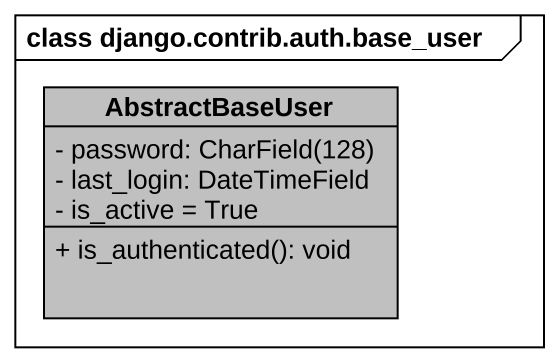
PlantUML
@startuml
mainframe class django.contrib.auth.base_user
hide circle
hide empty members
skinparam classAttributeIconSize 0
class AbstractBaseUser #C0C0C0 {
  {field} - password: CharField(128)
  - last_login: DateTimeField
  - is_active = True
  + is_authenticated(): void
}
@enduml
